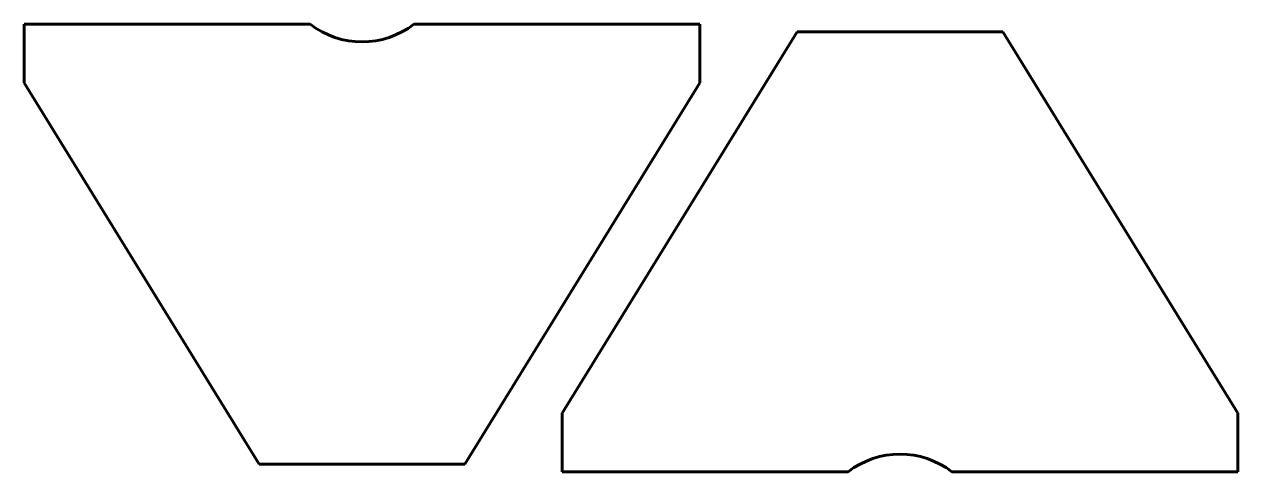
# Model space of a CAD drawing. Header units: millimetres. Extents: x -61 to 352, y -199 to -47.
import ezdxf

# ---------------------------------------------------------------- set-up
doc = ezdxf.new("R2010")
doc.units = ezdxf.units.MM
doc.linetypes.add('K5LT_BASIC', pattern=[0])

msp = doc.modelspace()

# ---------------------------------------------------------------- linework, layer by layer
at = {"color": 5, "linetype": 'K5LT_BASIC', "lineweight": 60, "true_color": 0x0000ff}
for p, q in [((-61.38, -46.65), (35.95, -46.65)), ((-61.38, -46.65), (-61.38, -66.65)), ((71.28, -46.65), (168.62, -46.65)), ((201.81, -49.25), (121.81, -179.25)), ((168.62, -46.65), (168.62, -66.65)), ((201.81, -49.25), (271.81, -49.25)), ((271.81, -49.25), (351.81, -179.25)), ((18.62, -196.65), (-61.38, -66.65)), ((88.62, -196.65), (168.62, -66.65)), ((121.81, -199.25), (121.81, -179.25)), ((351.81, -199.25), (351.81, -179.25)), ((18.62, -196.65), (88.62, -196.65)), ((121.81, -199.25), (219.15, -199.25)), ((254.47, -199.25), (351.81, -199.25))]:
    msp.add_line(p, q, dxfattribs=at)
for centre, start, end in [((53.62, -23.65), 232.4765, 307.5235), ((236.81, -222.25), 52.4765, 127.5235)]:
    msp.add_arc(centre, 29, start, end, dxfattribs=at)

doc.saveas('drawing.dxf')
